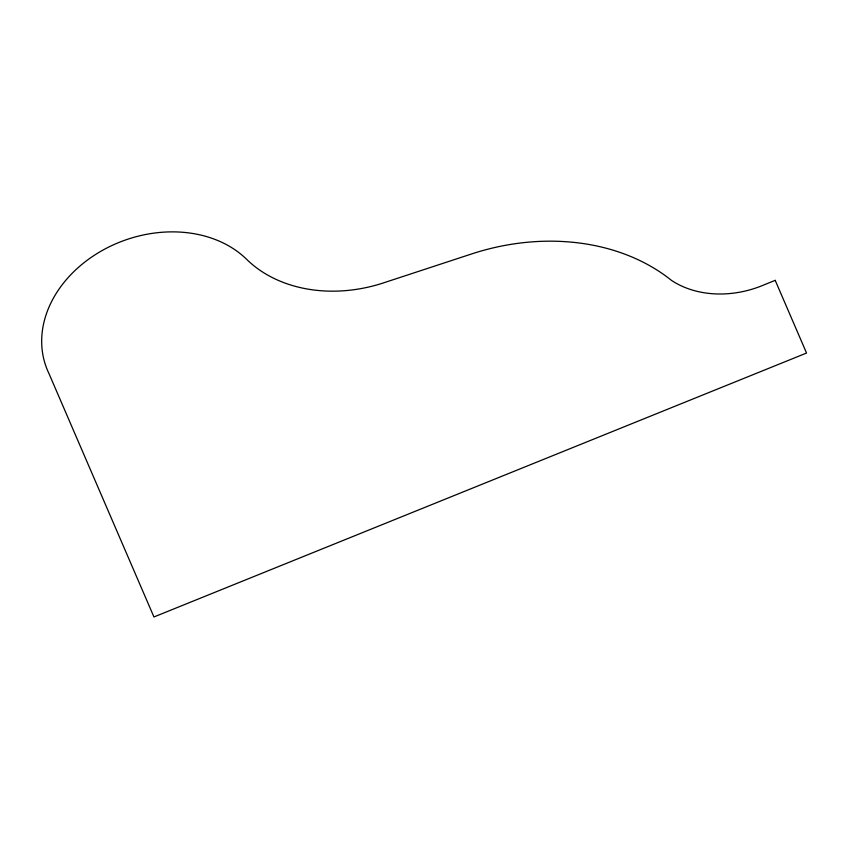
<?xml version="1.0" encoding="UTF-8"?>
<svg xmlns="http://www.w3.org/2000/svg" width="849" height="849" viewBox="0 0 849 849"><rect width="100%" height="100%" fill="white"/><g stroke="black" fill="none" stroke-linecap="round" stroke-linejoin="round"><path stroke-width="1.27" d="M775.201 280.35L764.302 284.755A91.703 72.664 -19.8 0 1 671.538 280.435A207.294 164.239 -19.8 0 0 469.9 254.509L385.446 282.25A134.535 106.592 -19.8 0 1 246.316 259.009A116.387 92.212 -19.8 0 0 100.606 251.421A116.387 92.212 -19.8 0 0 48.924 373.464L153.945 616.958L806.55 353.035L775.201 280.35"/></g></svg>
